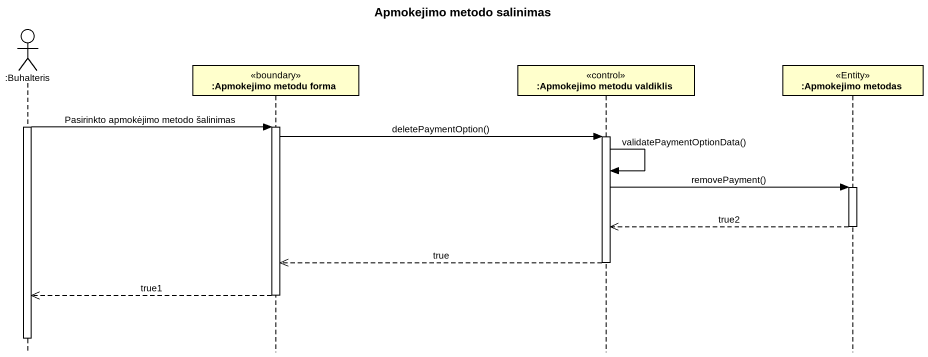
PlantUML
@startuml
title Apmokejimo metodo salinimas
hide footbox
actor ":Buhalteris" as Buhalteris
participant ":Apmokejimo metodu forma" as Apmokejimo_metodu_forma <<boundary>>
participant ":Apmokejimo metodu valdiklis" as Apmokejimo_metodu_valdiklis <<control>>
participant ":Apmokejimo metodas" as Apmokejimo_metodas <<Entity>>

activate Buhalteris
Buhalteris -> Apmokejimo_metodu_forma : Pasirinkto apmokėjimo metodo šalinimas
activate Apmokejimo_metodu_forma
Apmokejimo_metodu_forma -> Apmokejimo_metodu_valdiklis : deletePaymentOption()
activate Apmokejimo_metodu_valdiklis
Apmokejimo_metodu_valdiklis -> Apmokejimo_metodu_valdiklis : validatePaymentOptionData()
Apmokejimo_metodu_valdiklis -> Apmokejimo_metodas : removePayment()
activate Apmokejimo_metodas
Apmokejimo_metodas -->> Apmokejimo_metodu_valdiklis : true2
deactivate Apmokejimo_metodas
Apmokejimo_metodu_valdiklis -->> Apmokejimo_metodu_forma : true
deactivate Apmokejimo_metodu_valdiklis
Apmokejimo_metodu_forma -->> Buhalteris : true1
deactivate Apmokejimo_metodu_forma
deactivate Buhalteris
@enduml
